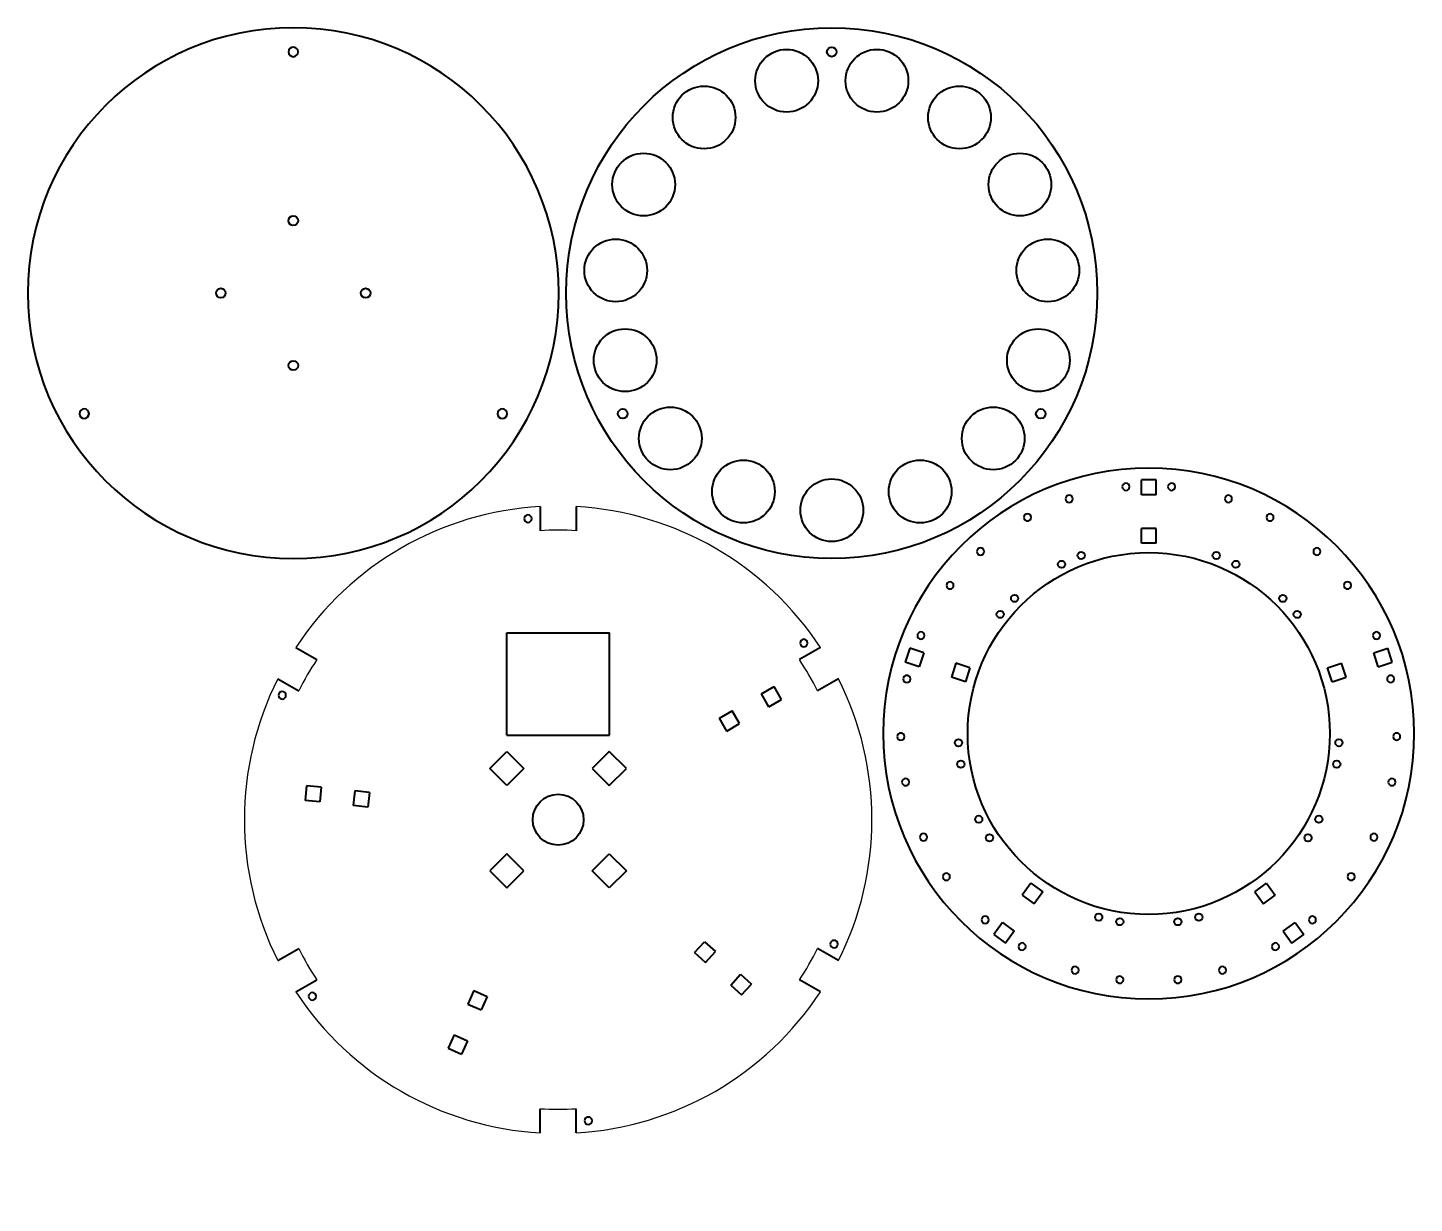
# Model space of a CAD drawing. Header units: inches. Extents: x -333 to 241, y -377 to 110.
import ezdxf

# ---------------------------------------------------------------- set-up
doc = ezdxf.new("R2010")
doc.units = ezdxf.units.IN
doc.header["$MEASUREMENT"] = 0
doc.layers.get('0').update_dxf_attribs({"lineweight": 25})
doc.layers.add('Visible', color=7, linetype='Continuous', lineweight=40)

# ---------------------------------------------------------------- blocks, each defined once
blk = doc.blocks.new('*U3')
blk.add_arc((-103.72, -59.88), 120, 26.41668, 33.58332)
blk = doc.blocks.new('*U4')
at = {"color": 0, "linetype": 'ByBlock', "lineweight": -2, "transparency": 16777216}
for p, rotation in [((-280, -230.23), 60), ((-383.72, -290.12), 120), ((-383.72, -409.88), 180), ((-176.28, -409.88), 300), ((-280, -469.77), 239.9999999999999)]:
    blk.add_blockref('*U3', p, dxfattribs=dict(at, rotation=rotation))
blk.add_blockref('*U3', (-176.28, -290.12), dxfattribs=at)
blk = doc.blocks.new('*U5')
blk.add_arc((-58.07, -100.59), 130, 33.30736, 86.69264)
blk = doc.blocks.new('*U6')
at = {"color": 0, "linetype": 'ByBlock', "lineweight": -2, "transparency": 16777216}
for p, rotation in [((-338.07, -249.41), 59.99999999999999), ((-396.15, -350), 120), ((-163.85, -350), 300), ((-221.93, -450.59), 240), ((-338.07, -450.59), 180)]:
    blk.add_blockref('*U5', p, dxfattribs=dict(at, rotation=rotation))
blk.add_blockref('*U5', (-221.93, -249.41), dxfattribs=at)

msp = doc.modelspace()

# ---------------------------------------------------------------- linework, layer by layer
at = {"layer": 'Visible'}
for p, q in [((134.37, -77.44), (128.27, -77.44)), ((128.27, -83.54), (128.27, -77.44)), ((134.37, -83.54), (134.37, -77.44)), ((134.37, -83.54), (128.27, -83.54)), ((-120.87, -88.47), (-120.87, -98.49)), ((-105.87, -88.47), (-105.87, -98.49)), ((128.27, -103.64), (128.27, -97.54)), ((134.37, -97.54), (128.27, -97.54)), ((134.37, -103.64), (134.37, -97.54)), ((134.37, -103.64), (128.27, -103.64)), ((-134.62, -183.28), (-134.62, -140.78)), ((-134.62, -140.78), (-92.12, -140.78)), ((-92.12, -183.28), (-92.12, -140.78)), ((-222.02, -146.86), (-213.34, -151.87)), ((-4.73, -146.86), (-13.4, -151.87)), ((32.3, -147.16), (30.42, -152.97)), ((38.11, -149.05), (32.3, -147.16)), ((38.11, -149.05), (36.22, -154.85)), ((224.53, -149.05), (230.33, -147.16)), ((226.41, -154.85), (224.53, -149.05)), ((232.22, -152.97), (230.33, -147.16)), ((36.22, -154.85), (30.42, -152.97)), ((51.42, -153.37), (49.54, -159.18)), ((57.22, -155.26), (51.42, -153.37)), ((205.41, -155.26), (211.21, -153.37)), ((213.1, -159.18), (211.21, -153.37)), ((226.41, -154.85), (232.22, -152.97)), ((-229.52, -159.85), (-220.84, -164.86)), ((2.77, -159.85), (-5.9, -164.86)), ((55.34, -161.06), (49.54, -159.18)), ((57.22, -155.26), (55.34, -161.06)), ((207.3, -161.06), (205.41, -155.26)), ((207.3, -161.06), (213.1, -159.18)), ((-29.14, -166.15), (-23.85, -163.1)), ((-26.09, -171.44), (-29.14, -166.15)), ((-20.8, -168.39), (-23.85, -163.1)), ((-26.09, -171.44), (-20.8, -168.39)), ((-46.54, -176.2), (-41.26, -173.15)), ((-43.49, -181.49), (-46.54, -176.2)), ((-38.21, -178.44), (-41.26, -173.15)), ((-134.62, -183.28), (-92.12, -183.28)), ((-43.49, -181.49), (-38.21, -178.44)), ((-141.66, -197.04), (-134.59, -189.97)), ((-141.66, -197.04), (-134.59, -189.97)), ((-134.59, -189.97), (-127.52, -197.04)), ((-134.59, -189.97), (-127.52, -197.04)), ((-92.16, -189.97), (-99.23, -197.04)), ((-92.16, -189.97), (-99.23, -197.04)), ((-85.09, -197.04), (-92.16, -189.97)), ((-85.09, -197.04), (-92.16, -189.97)), ((-134.59, -204.11), (-141.66, -197.04)), ((-134.59, -204.11), (-141.66, -197.04)), ((-127.52, -197.04), (-134.59, -204.11)), ((-127.52, -197.04), (-134.59, -204.11)), ((-99.23, -197.04), (-92.16, -204.11)), ((-99.23, -197.04), (-92.16, -204.11)), ((-92.16, -204.11), (-85.09, -197.04)), ((-92.16, -204.11), (-85.09, -197.04)), ((-217.57, -204.18), (-218.21, -210.25)), ((-211.51, -204.82), (-217.57, -204.18)), ((-211.51, -204.82), (-212.14, -210.89)), ((-197.58, -206.28), (-198.22, -212.35)), ((-191.52, -206.92), (-197.58, -206.28)), ((-212.14, -210.89), (-218.21, -210.25)), ((-192.15, -212.99), (-198.22, -212.35)), ((-191.52, -206.92), (-192.15, -212.99)), ((-134.59, -232.39), (-141.66, -239.46)), ((-134.59, -232.39), (-141.66, -239.46)), ((-127.52, -239.46), (-134.59, -232.39)), ((-127.52, -239.46), (-134.59, -232.39)), ((-99.23, -239.46), (-92.16, -232.39)), ((-99.23, -239.46), (-92.16, -232.39)), ((-92.16, -232.39), (-85.09, -239.46)), ((-92.16, -232.39), (-85.09, -239.46)), ((-141.66, -239.46), (-134.59, -246.54)), ((-141.66, -239.46), (-134.59, -246.54)), ((-134.59, -246.54), (-127.52, -239.46)), ((-134.59, -246.54), (-127.52, -239.46)), ((-92.16, -246.54), (-99.23, -239.46)), ((-92.16, -246.54), (-99.23, -239.46)), ((-85.09, -239.46), (-92.16, -246.54)), ((-85.09, -239.46), (-92.16, -246.54)), ((82.47, -244.58), (78.89, -249.52)), ((82.47, -244.58), (87.41, -248.17)), ((175.23, -248.17), (180.16, -244.58)), ((180.16, -244.58), (183.75, -249.52)), ((78.89, -249.52), (83.82, -253.1)), ((87.41, -248.17), (83.82, -253.1)), ((175.23, -248.17), (178.81, -253.1)), ((178.81, -253.1), (183.75, -249.52)), ((70.66, -260.84), (67.07, -265.78)), ((70.66, -260.84), (75.59, -264.43)), ((187.04, -264.43), (191.98, -260.84)), ((191.98, -260.84), (195.56, -265.78)), ((-56.81, -273.35), (-52.73, -268.82)), ((-52.73, -268.82), (-48.2, -272.9)), ((67.07, -265.78), (72.01, -269.36)), ((75.59, -264.43), (72.01, -269.36)), ((187.04, -264.43), (190.63, -269.36)), ((190.63, -269.36), (195.56, -265.78)), ((-229.52, -276.65), (-220.84, -271.64)), ((-56.81, -273.35), (-52.28, -277.43)), ((-52.28, -277.43), (-48.2, -272.9)), ((2.77, -276.65), (-5.9, -271.64)), ((-222.02, -289.64), (-213.34, -284.63)), ((-41.88, -286.8), (-37.79, -282.27)), ((-41.88, -286.8), (-37.34, -290.88)), ((-37.79, -282.27), (-33.26, -286.35)), ((-37.34, -290.88), (-33.26, -286.35)), ((-4.73, -289.64), (-13.4, -284.63)), ((-148.3, -289.07), (-150.78, -294.64)), ((-148.3, -289.07), (-142.72, -291.55)), ((-142.72, -291.55), (-145.21, -297.12)), ((-150.78, -294.64), (-145.21, -297.12)), ((-156.47, -307.43), (-158.95, -313)), ((-156.47, -307.43), (-150.9, -309.91)), ((-150.9, -309.91), (-153.38, -315.49)), ((-158.95, -313), (-153.38, -315.49)), ((-120.87, -348.03), (-120.87, -338.02)), ((-105.87, -348.03), (-105.87, -338.02))]:
    msp.add_line(p, q, dxfattribs=at)
at = {"layer": 'Visible', "extrusion": (0, 0, -1)}
for centre, radius in [((223.11, 0), 110), ((223.11, 100), 2), ((309.71, -50), 2), ((136.51, -50), 2), ((-131.32, -182.54), 110), ((-121.86, -80.25), 1.5), ((-140.77, -80.25), 1.5), ((-98.35, -85.25), 1.5), ((-164.29, -85.25), 1.5), ((-81.08, -92.94), 1.5), ((-181.56, -92.94), 1.5), ((125.87, -93.48), 1.55), ((-61.63, -107.07), 1.5), ((-201.01, -107.07), 1.5), ((-48.98, -121.12), 1.5), ((-213.66, -121.12), 1.5), ((11.57, -145.04), 1.55), ((-36.95, -141.94), 1.5), ((-225.68, -141.94), 1.5), ((-31.11, -159.92), 1.5), ((-231.52, -159.92), 1.5), ((227.68, -166.69), 1.55), ((-28.6, -183.83), 1.5), ((-234.04, -183.83), 1.5), ((-30.58, -202.64), 1.5), ((-232.06, -202.64), 1.5), ((-38, -225.5), 1.5), ((-224.63, -225.5), 1.5), ((-47.46, -241.87), 1.5), ((-215.18, -241.87), 1.5), ((-63.54, -259.74), 1.5), ((-199.09, -259.74), 1.5), ((-0.93, -269.81), 1.55), ((-78.84, -270.85), 1.5), ((-183.79, -270.85), 1.5), ((-100.8, -280.63), 1.5), ((-161.83, -280.63), 1.5), ((-119.3, -284.56), 1.5), ((-143.34, -284.56), 1.5), ((215.18, -291.46), 1.55), ((100.87, -343.03), 1.55)]:
    msp.add_circle(centre, radius, dxfattribs=at)
at = {"layer": 'Visible'}
for centre, radius in [((0, 0), 110), ((-18.71, 88.03), 13), ((0, 100), 2), ((18.71, 88.03), 13), ((-52.9, 72.81), 13), ((52.9, 72.81), 13), ((-77.94, 45), 13), ((77.94, 45), 13), ((-223.11, 30), 2), ((-89.51, 9.41), 13), ((89.51, 9.41), 13), ((-253.11, 0), 2), ((-193.11, 0), 2), ((-85.6, -27.81), 13), ((85.6, -27.81), 13), ((-223.11, -30), 2), ((-86.6, -50), 2), ((-66.88, -60.22), 13), ((66.88, -60.22), 13), ((86.6, -50), 2), ((-36.61, -82.22), 13), ((36.61, -82.22), 13), ((0, -90), 13), ((131.32, -182.54), 75), ((103.35, -108.77), 1.5), ((159.29, -108.77), 1.5), ((95.21, -112.39), 1.5), ((167.43, -112.39), 1.5), ((75.76, -126.52), 1.5), ((186.88, -126.52), 1.5), ((69.8, -133.14), 1.5), ((192.84, -133.14), 1.5), ((52.51, -186.35), 1.5), ((210.13, -186.35), 1.5), ((53.44, -195.21), 1.5), ((209.19, -195.21), 1.5), ((-113.37, -218.25), 10.55), ((60.87, -218.07), 1.5), ((201.77, -218.07), 1.5), ((65.32, -225.79), 1.5), ((197.31, -225.79), 1.5), ((110.58, -258.67), 1.5), ((152.05, -258.67), 1.5), ((119.3, -260.52), 1.5), ((143.34, -260.52), 1.5)]:
    msp.add_circle(centre, radius, dxfattribs=at)

# ---------------------------------------------------------------- block references
for name in ['*U6', '*U4']:
    msp.add_blockref(name, (166.63, 131.75))

doc.saveas('drawing.dxf')
